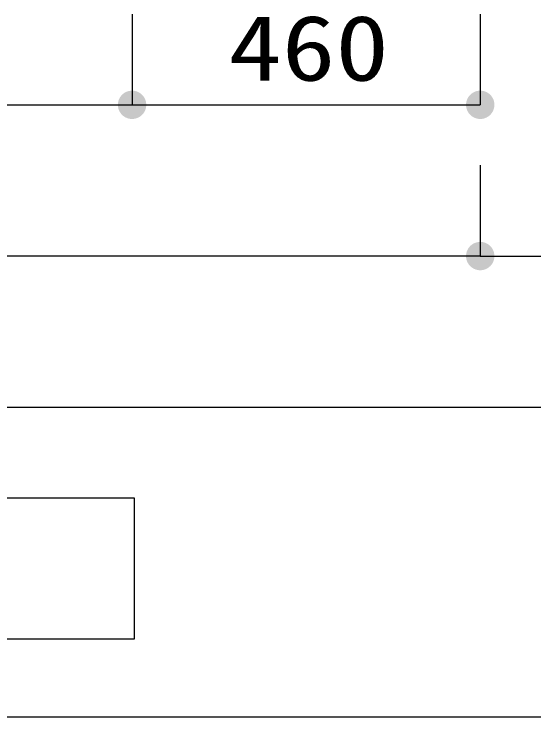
# Model space of a CAD drawing. Units: millimetres, scale not verified. Extents: x -23521 to 8910, y -6308 to 6308.
# Drawn here: x -3497 to -2810, y -5056 to -4127 of the extents above; entities that cross this region are included whole.
import ezdxf
from ezdxf.enums import TextEntityAlignment as Align

# ---------------------------------------------------------------- set-up
doc = ezdxf.new("R2010")
doc.units = ezdxf.units.MM
doc.header["$LTSCALE"] = 30
for name, color, linetype, lineweight in [('0-1_空気管', 3, 'Continuous', 25), ('1-8_00クル-フ-6寸法', 132, 'Continuous', 25), ('1-D_Axis_waku', 7, 'Continuous', 25)]:
    doc.layers.add(name, color=color, linetype=linetype, lineweight=lineweight)
doc.styles.add('ＭＳ ゴシック', font='')
doc.styles.get('ＭＳ ゴシック').set_extended_font_data('MS Gothic')

msp = doc.modelspace()

# ---------------------------------------------------------------- linework, layer by layer
at = {"layer": '0-1_空気管'}
msp.add_lwpolyline([(-3337.39, -4767.08), (-5366.72, -4767.08), (-5366.72, -4953.39), (-3337.39, -4953.39)], close=True, dxfattribs=at)
at = {"layer": '1-8_00クル-フ-6寸法', "color": 4}
for p, q in [((-3340.65, -4127.15), (-3340.65, -4247.15)), ((-3340.65, -4127.15), (-3340.65, -4247.15)), ((-2880.63, -4127.15), (-2880.63, -4247.15)), ((-3890.65, -4247.15), (-3340.65, -4247.15)), ((-3340.65, -4247.15), (-2880.63, -4247.15)), ((-2880.63, -4327.15), (-2880.63, -4447.15)), ((-2880.63, -4327.15), (-2880.63, -4447.15)), ((-2880.63, -4447.15), (-5850.66, -4447.15)), ((-2880.63, -4447.15), (-2260.65, -4447.15)), ((-2150.64, -4647.15), (-5910.66, -4647.15))]:
    msp.add_line(p, q, dxfattribs=at)
at = {"layer": '1-8_00クル-フ-6寸法'}
for points in [[(-3340.65, -4247.15), (-3344.16, -4228.73), (-3341.83, -4228.44)], [(-3340.65, -4247.15), (-3344.16, -4228.73), (-3341.83, -4228.44)], [(-3340.65, -4247.15), (-3341.83, -4228.44), (-3339.47, -4228.44)], [(-3340.65, -4247.15), (-3341.83, -4228.44), (-3339.47, -4228.44)], [(-3340.65, -4247.15), (-3339.47, -4228.44), (-3337.14, -4228.73)], [(-3340.65, -4247.15), (-3339.47, -4228.44), (-3337.14, -4228.73)], [(-2880.63, -4247.15), (-2884.14, -4228.73), (-2881.8, -4228.44)], [(-2880.63, -4247.15), (-2881.8, -4228.44), (-2879.45, -4228.44)], [(-2880.63, -4247.15), (-2879.45, -4228.44), (-2877.11, -4228.73)], [(-3340.65, -4247.15), (-3357.08, -4238.12), (-3355.82, -4236.13)], [(-3340.65, -4247.15), (-3357.08, -4238.12), (-3355.82, -4236.13)], [(-3340.65, -4247.15), (-3355.82, -4236.13), (-3354.32, -4234.31)], [(-3340.65, -4247.15), (-3355.82, -4236.13), (-3354.32, -4234.31)], [(-3340.65, -4247.15), (-3354.32, -4234.31), (-3352.6, -4232.7)], [(-3340.65, -4247.15), (-3354.32, -4234.31), (-3352.6, -4232.7)], [(-3340.65, -4247.15), (-3352.6, -4232.7), (-3350.7, -4231.32)], [(-3340.65, -4247.15), (-3352.6, -4232.7), (-3350.7, -4231.32)], [(-3340.65, -4247.15), (-3350.7, -4231.32), (-3348.63, -4230.18)], [(-3340.65, -4247.15), (-3350.7, -4231.32), (-3348.63, -4230.18)], [(-3340.65, -4247.15), (-3348.63, -4230.18), (-3346.44, -4229.32)], [(-3340.65, -4247.15), (-3348.63, -4230.18), (-3346.44, -4229.32)], [(-3340.65, -4247.15), (-3346.44, -4229.32), (-3344.16, -4228.73)], [(-3340.65, -4247.15), (-3346.44, -4229.32), (-3344.16, -4228.73)], [(-3340.65, -4247.15), (-3337.14, -4228.73), (-3334.85, -4229.32)], [(-3340.65, -4247.15), (-3337.14, -4228.73), (-3334.85, -4229.32)], [(-3340.65, -4247.15), (-3334.85, -4229.32), (-3332.67, -4230.18)], [(-3340.65, -4247.15), (-3334.85, -4229.32), (-3332.67, -4230.18)], [(-3340.65, -4247.15), (-3332.67, -4230.18), (-3330.6, -4231.32)], [(-3340.65, -4247.15), (-3332.67, -4230.18), (-3330.6, -4231.32)], [(-3340.65, -4247.15), (-3330.6, -4231.32), (-3328.7, -4232.7)], [(-3340.65, -4247.15), (-3330.6, -4231.32), (-3328.7, -4232.7)], [(-3340.65, -4247.15), (-3328.7, -4232.7), (-3326.98, -4234.31)], [(-3340.65, -4247.15), (-3328.7, -4232.7), (-3326.98, -4234.31)], [(-3340.65, -4247.15), (-3326.98, -4234.31), (-3325.48, -4236.13)], [(-3340.65, -4247.15), (-3326.98, -4234.31), (-3325.48, -4236.13)], [(-3340.65, -4247.15), (-3325.48, -4236.13), (-3324.22, -4238.12)], [(-3340.65, -4247.15), (-3325.48, -4236.13), (-3324.22, -4238.12)], [(-2880.63, -4247.15), (-2897.06, -4238.12), (-2895.79, -4236.13)], [(-2880.63, -4247.15), (-2895.79, -4236.13), (-2894.29, -4234.31)], [(-2880.63, -4247.15), (-2894.29, -4234.31), (-2892.58, -4232.7)], [(-2880.63, -4247.15), (-2892.58, -4232.7), (-2890.67, -4231.32)], [(-2880.63, -4247.15), (-2890.67, -4231.32), (-2888.61, -4230.18)], [(-2880.63, -4247.15), (-2888.61, -4230.18), (-2886.42, -4229.32)], [(-2880.63, -4247.15), (-2886.42, -4229.32), (-2884.14, -4228.73)], [(-2880.63, -4247.15), (-2877.11, -4228.73), (-2874.83, -4229.32)], [(-2880.63, -4247.15), (-2874.83, -4229.32), (-2872.64, -4230.18)], [(-2880.63, -4247.15), (-2872.64, -4230.18), (-2870.58, -4231.32)], [(-2880.63, -4247.15), (-2870.58, -4231.32), (-2868.67, -4232.7)], [(-2880.63, -4247.15), (-2868.67, -4232.7), (-2866.96, -4234.31)], [(-2880.63, -4247.15), (-2866.96, -4234.31), (-2865.46, -4236.13)], [(-2880.63, -4247.15), (-2865.46, -4236.13), (-2864.19, -4238.12)], [(-3340.65, -4247.15), (-3359.4, -4247.15), (-3359.25, -4244.8)], [(-3340.65, -4247.15), (-3359.4, -4247.15), (-3359.25, -4244.8)], [(-3340.65, -4247.15), (-3359.25, -4244.8), (-3358.81, -4242.49)], [(-3340.65, -4247.15), (-3359.25, -4244.8), (-3358.81, -4242.49)], [(-3340.65, -4247.15), (-3358.81, -4242.49), (-3358.08, -4240.25)], [(-3340.65, -4247.15), (-3358.81, -4242.49), (-3358.08, -4240.25)], [(-3340.65, -4247.15), (-3358.08, -4240.25), (-3357.08, -4238.12)], [(-3340.65, -4247.15), (-3358.08, -4240.25), (-3357.08, -4238.12)], [(-3340.65, -4247.15), (-3324.22, -4238.12), (-3323.22, -4240.25)], [(-3340.65, -4247.15), (-3324.22, -4238.12), (-3323.22, -4240.25)], [(-3340.65, -4247.15), (-3323.22, -4240.25), (-3322.49, -4242.49)], [(-3340.65, -4247.15), (-3323.22, -4240.25), (-3322.49, -4242.49)], [(-3340.65, -4247.15), (-3322.49, -4242.49), (-3322.05, -4244.8)], [(-3340.65, -4247.15), (-3322.49, -4242.49), (-3322.05, -4244.8)], [(-3340.65, -4247.15), (-3322.05, -4244.8), (-3321.9, -4247.15)], [(-3340.65, -4247.15), (-3322.05, -4244.8), (-3321.9, -4247.15)], [(-2880.63, -4247.15), (-2899.38, -4247.15), (-2899.23, -4244.8)], [(-2880.63, -4247.15), (-2899.23, -4244.8), (-2898.79, -4242.49)], [(-2880.63, -4247.15), (-2898.79, -4242.49), (-2898.06, -4240.25)], [(-2880.63, -4247.15), (-2898.06, -4240.25), (-2897.06, -4238.12)], [(-2880.63, -4247.15), (-2864.19, -4238.12), (-2863.19, -4240.25)], [(-2880.63, -4247.15), (-2863.19, -4240.25), (-2862.46, -4242.49)], [(-2880.63, -4247.15), (-2862.46, -4242.49), (-2862.02, -4244.8)], [(-2880.63, -4247.15), (-2862.02, -4244.8), (-2861.88, -4247.15)], [(-3340.65, -4247.15), (-3359.25, -4249.5), (-3359.4, -4247.15)], [(-3340.65, -4247.15), (-3359.25, -4249.5), (-3359.4, -4247.15)], [(-3340.65, -4247.15), (-3358.81, -4251.81), (-3359.25, -4249.5)], [(-3340.65, -4247.15), (-3358.81, -4251.81), (-3359.25, -4249.5)], [(-3340.65, -4247.15), (-3358.08, -4254.05), (-3358.81, -4251.81)], [(-3340.65, -4247.15), (-3358.08, -4254.05), (-3358.81, -4251.81)], [(-3340.65, -4247.15), (-3357.08, -4256.18), (-3358.08, -4254.05)], [(-3340.65, -4247.15), (-3357.08, -4256.18), (-3358.08, -4254.05)], [(-3340.65, -4247.15), (-3355.82, -4258.17), (-3357.08, -4256.18)], [(-3340.65, -4247.15), (-3355.82, -4258.17), (-3357.08, -4256.18)], [(-3340.65, -4247.15), (-3354.32, -4259.99), (-3355.82, -4258.17)], [(-3340.65, -4247.15), (-3354.32, -4259.99), (-3355.82, -4258.17)], [(-3340.65, -4247.15), (-3352.6, -4261.6), (-3354.32, -4259.99)], [(-3340.65, -4247.15), (-3352.6, -4261.6), (-3354.32, -4259.99)], [(-3340.65, -4247.15), (-3350.7, -4262.98), (-3352.6, -4261.6)], [(-3340.65, -4247.15), (-3350.7, -4262.98), (-3352.6, -4261.6)], [(-3340.65, -4247.15), (-3348.63, -4264.12), (-3350.7, -4262.98)], [(-3340.65, -4247.15), (-3348.63, -4264.12), (-3350.7, -4262.98)], [(-3340.65, -4247.15), (-3346.44, -4264.98), (-3348.63, -4264.12)], [(-3340.65, -4247.15), (-3346.44, -4264.98), (-3348.63, -4264.12)], [(-3340.65, -4247.15), (-3344.16, -4265.57), (-3346.44, -4264.98)], [(-3340.65, -4247.15), (-3344.16, -4265.57), (-3346.44, -4264.98)], [(-3340.65, -4247.15), (-3341.83, -4265.86), (-3344.16, -4265.57)], [(-3340.65, -4247.15), (-3341.83, -4265.86), (-3344.16, -4265.57)], [(-3340.65, -4247.15), (-3339.47, -4265.86), (-3341.83, -4265.86)], [(-3340.65, -4247.15), (-3339.47, -4265.86), (-3341.83, -4265.86)], [(-3340.65, -4247.15), (-3337.14, -4265.57), (-3339.47, -4265.86)], [(-3340.65, -4247.15), (-3334.85, -4264.98), (-3337.14, -4265.57)], [(-3340.65, -4247.15), (-3332.67, -4264.12), (-3334.85, -4264.98)], [(-3340.65, -4247.15), (-3330.6, -4262.98), (-3332.67, -4264.12)], [(-3340.65, -4247.15), (-3328.7, -4261.6), (-3330.6, -4262.98)], [(-3340.65, -4247.15), (-3326.98, -4259.99), (-3328.7, -4261.6)], [(-3340.65, -4247.15), (-3325.48, -4258.17), (-3326.98, -4259.99)], [(-3340.65, -4247.15), (-3324.22, -4256.18), (-3325.48, -4258.17)], [(-3340.65, -4247.15), (-3323.22, -4254.05), (-3324.22, -4256.18)], [(-3340.65, -4247.15), (-3322.49, -4251.81), (-3323.22, -4254.05)], [(-3340.65, -4247.15), (-3322.05, -4249.5), (-3322.49, -4251.81)], [(-3340.65, -4247.15), (-3321.9, -4247.15), (-3322.05, -4249.5)], [(-3340.65, -4247.15), (-3337.14, -4265.57), (-3339.47, -4265.86)], [(-3340.65, -4247.15), (-3334.85, -4264.98), (-3337.14, -4265.57)], [(-3340.65, -4247.15), (-3332.67, -4264.12), (-3334.85, -4264.98)], [(-3340.65, -4247.15), (-3330.6, -4262.98), (-3332.67, -4264.12)], [(-3340.65, -4247.15), (-3328.7, -4261.6), (-3330.6, -4262.98)], [(-3340.65, -4247.15), (-3326.98, -4259.99), (-3328.7, -4261.6)], [(-3340.65, -4247.15), (-3325.48, -4258.17), (-3326.98, -4259.99)], [(-3340.65, -4247.15), (-3324.22, -4256.18), (-3325.48, -4258.17)], [(-3340.65, -4247.15), (-3323.22, -4254.05), (-3324.22, -4256.18)], [(-3340.65, -4247.15), (-3322.49, -4251.81), (-3323.22, -4254.05)], [(-3340.65, -4247.15), (-3322.05, -4249.5), (-3322.49, -4251.81)], [(-3340.65, -4247.15), (-3321.9, -4247.15), (-3322.05, -4249.5)], [(-2880.63, -4247.15), (-2899.23, -4249.5), (-2899.38, -4247.15)], [(-2880.63, -4247.15), (-2898.79, -4251.81), (-2899.23, -4249.5)], [(-2880.63, -4247.15), (-2898.06, -4254.05), (-2898.79, -4251.81)], [(-2880.63, -4247.15), (-2897.06, -4256.18), (-2898.06, -4254.05)], [(-2880.63, -4247.15), (-2895.79, -4258.17), (-2897.06, -4256.18)], [(-2880.63, -4247.15), (-2894.29, -4259.99), (-2895.79, -4258.17)], [(-2880.63, -4247.15), (-2892.58, -4261.6), (-2894.29, -4259.99)], [(-2880.63, -4247.15), (-2890.67, -4262.98), (-2892.58, -4261.6)], [(-2880.63, -4247.15), (-2888.61, -4264.12), (-2890.67, -4262.98)], [(-2880.63, -4247.15), (-2886.42, -4264.98), (-2888.61, -4264.12)], [(-2880.63, -4247.15), (-2884.14, -4265.57), (-2886.42, -4264.98)], [(-2880.63, -4247.15), (-2881.8, -4265.86), (-2884.14, -4265.57)], [(-2880.63, -4247.15), (-2879.45, -4265.86), (-2881.8, -4265.86)], [(-2880.63, -4247.15), (-2877.11, -4265.57), (-2879.45, -4265.86)], [(-2880.63, -4247.15), (-2874.83, -4264.98), (-2877.11, -4265.57)], [(-2880.63, -4247.15), (-2872.64, -4264.12), (-2874.83, -4264.98)], [(-2880.63, -4247.15), (-2870.58, -4262.98), (-2872.64, -4264.12)], [(-2880.63, -4247.15), (-2868.67, -4261.6), (-2870.58, -4262.98)], [(-2880.63, -4247.15), (-2866.96, -4259.99), (-2868.67, -4261.6)], [(-2880.63, -4247.15), (-2865.46, -4258.17), (-2866.96, -4259.99)], [(-2880.63, -4247.15), (-2864.19, -4256.18), (-2865.46, -4258.17)], [(-2880.63, -4247.15), (-2863.19, -4254.05), (-2864.19, -4256.18)], [(-2880.63, -4247.15), (-2862.46, -4251.81), (-2863.19, -4254.05)], [(-2880.63, -4247.15), (-2862.02, -4249.5), (-2862.46, -4251.81)], [(-2880.63, -4247.15), (-2861.88, -4247.15), (-2862.02, -4249.5)], [(-2880.63, -4447.15), (-2894.29, -4434.31), (-2892.58, -4432.7)], [(-2880.63, -4447.15), (-2894.29, -4434.31), (-2892.58, -4432.7)], [(-2880.63, -4447.15), (-2892.58, -4432.7), (-2890.67, -4431.32)], [(-2880.63, -4447.15), (-2892.58, -4432.7), (-2890.67, -4431.32)], [(-2880.63, -4447.15), (-2890.67, -4431.32), (-2888.61, -4430.18)], [(-2880.63, -4447.15), (-2890.67, -4431.32), (-2888.61, -4430.18)], [(-2880.63, -4447.15), (-2888.61, -4430.18), (-2886.42, -4429.32)], [(-2880.63, -4447.15), (-2888.61, -4430.18), (-2886.42, -4429.32)], [(-2880.63, -4447.15), (-2886.42, -4429.32), (-2884.14, -4428.73)], [(-2880.63, -4447.15), (-2886.42, -4429.32), (-2884.14, -4428.73)], [(-2880.63, -4447.15), (-2884.14, -4428.73), (-2881.8, -4428.44)], [(-2880.63, -4447.15), (-2884.14, -4428.73), (-2881.8, -4428.44)], [(-2880.63, -4447.15), (-2881.8, -4428.44), (-2879.45, -4428.44)], [(-2880.63, -4447.15), (-2881.8, -4428.44), (-2879.45, -4428.44)], [(-2880.63, -4447.15), (-2879.45, -4428.44), (-2877.11, -4428.73)], [(-2880.63, -4447.15), (-2879.45, -4428.44), (-2877.11, -4428.73)], [(-2880.63, -4447.15), (-2877.11, -4428.73), (-2874.83, -4429.32)], [(-2880.63, -4447.15), (-2877.11, -4428.73), (-2874.83, -4429.32)], [(-2880.63, -4447.15), (-2874.83, -4429.32), (-2872.64, -4430.18)], [(-2880.63, -4447.15), (-2874.83, -4429.32), (-2872.64, -4430.18)], [(-2880.63, -4447.15), (-2872.64, -4430.18), (-2870.58, -4431.32)], [(-2880.63, -4447.15), (-2872.64, -4430.18), (-2870.58, -4431.32)], [(-2880.63, -4447.15), (-2870.58, -4431.32), (-2868.67, -4432.7)], [(-2880.63, -4447.15), (-2870.58, -4431.32), (-2868.67, -4432.7)], [(-2880.63, -4447.15), (-2868.67, -4432.7), (-2866.96, -4434.31)], [(-2880.63, -4447.15), (-2868.67, -4432.7), (-2866.96, -4434.31)], [(-2880.63, -4447.15), (-2898.79, -4442.49), (-2898.06, -4440.25)], [(-2880.63, -4447.15), (-2898.79, -4442.49), (-2898.06, -4440.25)], [(-2880.63, -4447.15), (-2898.06, -4440.25), (-2897.06, -4438.12)], [(-2880.63, -4447.15), (-2898.06, -4440.25), (-2897.06, -4438.12)], [(-2880.63, -4447.15), (-2897.06, -4438.12), (-2895.79, -4436.13)], [(-2880.63, -4447.15), (-2897.06, -4438.12), (-2895.79, -4436.13)], [(-2880.63, -4447.15), (-2895.79, -4436.13), (-2894.29, -4434.31)], [(-2880.63, -4447.15), (-2895.79, -4436.13), (-2894.29, -4434.31)], [(-2880.63, -4447.15), (-2866.96, -4434.31), (-2865.46, -4436.13)], [(-2880.63, -4447.15), (-2866.96, -4434.31), (-2865.46, -4436.13)], [(-2880.63, -4447.15), (-2865.46, -4436.13), (-2864.19, -4438.12)], [(-2880.63, -4447.15), (-2865.46, -4436.13), (-2864.19, -4438.12)], [(-2880.63, -4447.15), (-2864.19, -4438.12), (-2863.19, -4440.25)], [(-2880.63, -4447.15), (-2864.19, -4438.12), (-2863.19, -4440.25)], [(-2880.63, -4447.15), (-2863.19, -4440.25), (-2862.46, -4442.49)], [(-2880.63, -4447.15), (-2863.19, -4440.25), (-2862.46, -4442.49)], [(-2880.63, -4447.15), (-2899.38, -4447.15), (-2899.23, -4444.8)], [(-2880.63, -4447.15), (-2899.38, -4447.15), (-2899.23, -4444.8)], [(-2880.63, -4447.15), (-2899.23, -4449.5), (-2899.38, -4447.15)], [(-2880.63, -4447.15), (-2899.23, -4449.5), (-2899.38, -4447.15)], [(-2880.63, -4447.15), (-2899.23, -4444.8), (-2898.79, -4442.49)], [(-2880.63, -4447.15), (-2899.23, -4444.8), (-2898.79, -4442.49)], [(-2880.63, -4447.15), (-2898.79, -4451.81), (-2899.23, -4449.5)], [(-2880.63, -4447.15), (-2898.79, -4451.81), (-2899.23, -4449.5)], [(-2880.63, -4447.15), (-2898.06, -4454.05), (-2898.79, -4451.81)], [(-2880.63, -4447.15), (-2898.06, -4454.05), (-2898.79, -4451.81)], [(-2880.63, -4447.15), (-2897.06, -4456.18), (-2898.06, -4454.05)], [(-2880.63, -4447.15), (-2897.06, -4456.18), (-2898.06, -4454.05)], [(-2880.63, -4447.15), (-2895.79, -4458.17), (-2897.06, -4456.18)], [(-2880.63, -4447.15), (-2895.79, -4458.17), (-2897.06, -4456.18)], [(-2880.63, -4447.15), (-2894.29, -4459.99), (-2895.79, -4458.17)], [(-2880.63, -4447.15), (-2894.29, -4459.99), (-2895.79, -4458.17)], [(-2880.63, -4447.15), (-2892.58, -4461.6), (-2894.29, -4459.99)], [(-2880.63, -4447.15), (-2892.58, -4461.6), (-2894.29, -4459.99)], [(-2880.63, -4447.15), (-2890.67, -4462.98), (-2892.58, -4461.6)], [(-2880.63, -4447.15), (-2890.67, -4462.98), (-2892.58, -4461.6)], [(-2880.63, -4447.15), (-2888.61, -4464.12), (-2890.67, -4462.98)], [(-2880.63, -4447.15), (-2888.61, -4464.12), (-2890.67, -4462.98)], [(-2880.63, -4447.15), (-2886.42, -4464.98), (-2888.61, -4464.12)], [(-2880.63, -4447.15), (-2886.42, -4464.98), (-2888.61, -4464.12)], [(-2880.63, -4447.15), (-2884.14, -4465.57), (-2886.42, -4464.98)], [(-2880.63, -4447.15), (-2884.14, -4465.57), (-2886.42, -4464.98)], [(-2880.63, -4447.15), (-2881.8, -4465.86), (-2884.14, -4465.57)], [(-2880.63, -4447.15), (-2881.8, -4465.86), (-2884.14, -4465.57)], [(-2880.63, -4447.15), (-2879.45, -4465.86), (-2881.8, -4465.86)], [(-2880.63, -4447.15), (-2879.45, -4465.86), (-2881.8, -4465.86)], [(-2880.63, -4447.15), (-2862.46, -4442.49), (-2862.02, -4444.8)], [(-2880.63, -4447.15), (-2862.46, -4442.49), (-2862.02, -4444.8)], [(-2880.63, -4447.15), (-2862.02, -4444.8), (-2861.88, -4447.15)], [(-2880.63, -4447.15), (-2862.02, -4444.8), (-2861.88, -4447.15)], [(-2880.63, -4447.15), (-2877.11, -4465.57), (-2879.45, -4465.86)], [(-2880.63, -4447.15), (-2874.83, -4464.98), (-2877.11, -4465.57)], [(-2880.63, -4447.15), (-2872.64, -4464.12), (-2874.83, -4464.98)], [(-2880.63, -4447.15), (-2870.58, -4462.98), (-2872.64, -4464.12)], [(-2880.63, -4447.15), (-2868.67, -4461.6), (-2870.58, -4462.98)], [(-2880.63, -4447.15), (-2866.96, -4459.99), (-2868.67, -4461.6)], [(-2880.63, -4447.15), (-2865.46, -4458.17), (-2866.96, -4459.99)], [(-2880.63, -4447.15), (-2864.19, -4456.18), (-2865.46, -4458.17)], [(-2880.63, -4447.15), (-2863.19, -4454.05), (-2864.19, -4456.18)], [(-2880.63, -4447.15), (-2862.46, -4451.81), (-2863.19, -4454.05)], [(-2880.63, -4447.15), (-2862.02, -4449.5), (-2862.46, -4451.81)], [(-2880.63, -4447.15), (-2861.88, -4447.15), (-2862.02, -4449.5)], [(-2880.63, -4447.15), (-2877.11, -4465.57), (-2879.45, -4465.86)], [(-2880.63, -4447.15), (-2874.83, -4464.98), (-2877.11, -4465.57)], [(-2880.63, -4447.15), (-2872.64, -4464.12), (-2874.83, -4464.98)], [(-2880.63, -4447.15), (-2870.58, -4462.98), (-2872.64, -4464.12)], [(-2880.63, -4447.15), (-2868.67, -4461.6), (-2870.58, -4462.98)], [(-2880.63, -4447.15), (-2866.96, -4459.99), (-2868.67, -4461.6)], [(-2880.63, -4447.15), (-2865.46, -4458.17), (-2866.96, -4459.99)], [(-2880.63, -4447.15), (-2864.19, -4456.18), (-2865.46, -4458.17)], [(-2880.63, -4447.15), (-2863.19, -4454.05), (-2864.19, -4456.18)], [(-2880.63, -4447.15), (-2862.46, -4451.81), (-2863.19, -4454.05)], [(-2880.63, -4447.15), (-2862.02, -4449.5), (-2862.46, -4451.81)], [(-2880.63, -4447.15), (-2861.88, -4447.15), (-2862.02, -4449.5)]]:
    msp.add_solid(points, dxfattribs=at)
at = {"layer": '1-D_Axis_waku'}
msp.add_line((-7770, -5056.5), (8400, -5056.5), dxfattribs=at)

# ---------------------------------------------------------------- texts
at = {"layer": '1-8_00クル-フ-6寸法', "color": 3, "style": 'ＭＳ ゴシック', "width": 1.2}
msp.add_text('460', height=86.66, dxfattribs=at).set_placement((-3213.49, -4241.3), align=Align.BOTTOM_LEFT)

doc.saveas('drawing.dxf')
